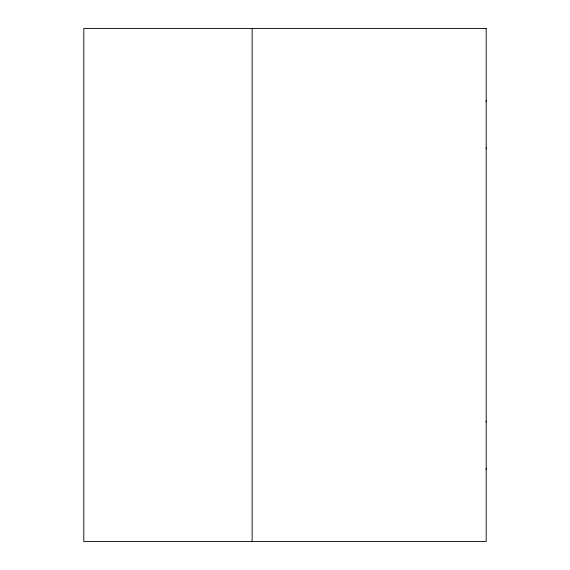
<?xml version="1.0" encoding="UTF-8"?>
<svg xmlns="http://www.w3.org/2000/svg" width="570" height="570" viewBox="0 0 570 570"><rect width="100%" height="100%" fill="white"/><g stroke="black" fill="none" stroke-linecap="round" stroke-linejoin="round"><path stroke-width="0.85" d="M486.189 469.359L486.189 468.54M486.189 422.085L486.189 421.266M486.189 148.734L486.189 147.915M486.189 101.46L486.189 100.641M252.139 28.5L252.139 541.5M486.189 28.5L83.811 28.5L83.811 541.5L486.189 541.5L486.189 28.5"/></g></svg>
